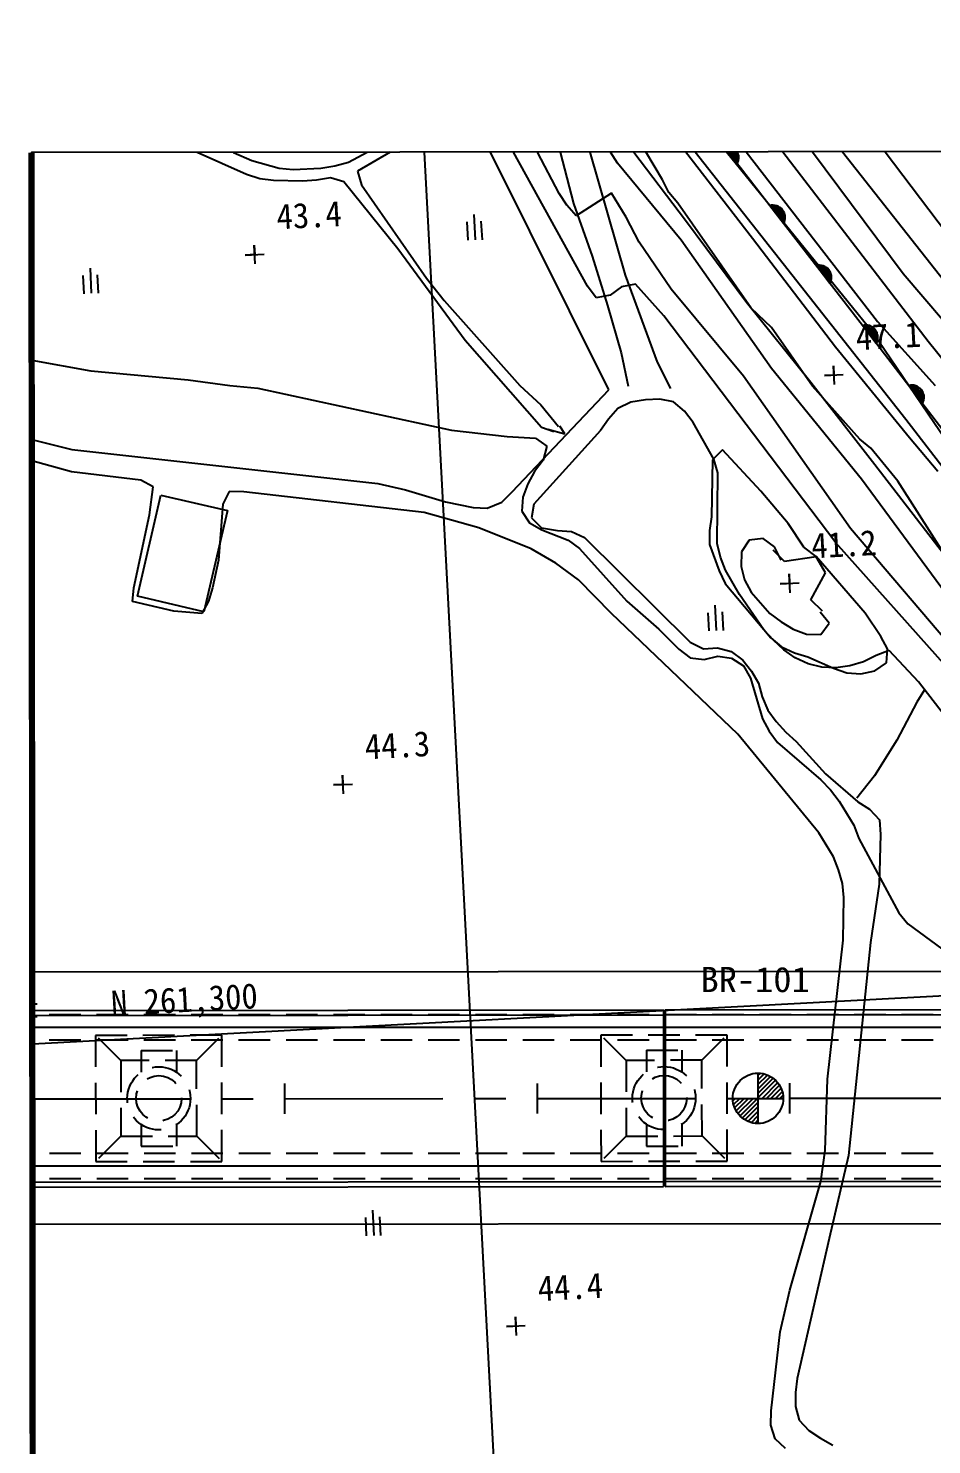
# Model space of a CAD drawing. Header units: millimetres. Extents: x 4198 to 4994, y 1103 to 1810.
# Drawn here: x 4282.4 to 4354, y 1451.3 to 1563.6 of the extents above; entities that cross this region are included whole.
import ezdxf
from ezdxf.enums import TextEntityAlignment as Align
from ezdxf.xclip import XClip

# ---------------------------------------------------------------- set-up
doc = ezdxf.new("R2010")
doc.units = ezdxf.units.MM
doc.header["$LTSCALE"] = 10
doc.header["$MEASUREMENT"] = 0
doc.header["$XCLIPFRAME"] = 2
for name, pattern in [('A-CENTR01', [2, 1.25, -0.25, 0.25, -0.25]), ('CENTER', [2, 1.25, -0.25, 0.25, -0.25]), ('DASHED2', [0.375, 0.25, -0.125]), ('HIDDEN', [0.375, 0.25, -0.125])]:
    doc.linetypes.add(name, pattern=pattern)
for name, color, linetype in [('TN-CABL', 4, 'Continuous'), ('TN-MACL', 6, 'A-CENTR01'), ('TZ-BASE', 253, 'Continuous'), ('TZ-CABL', 4, 'Continuous')]:
    doc.layers.add(name, color=color, linetype=linetype)
doc.layers.add('TX-PAPR', color=2, linetype='Continuous', plot=False)
doc.styles.add('GHS', font='GulimChe.ttf')
doc.styles.add('GUL', font='GulimChe.ttf')
doc.linetypes.add('ZIGZAG', pattern='A,0.0001,-0.2,[131,ltypeshp.shx,S=0.2,R=0,X=-0.2,Y=0],-0.4,[131,ltypeshp.shx,S=0.2,R=180,X=0.2,Y=0],-0.2', length=0.8001)

# ---------------------------------------------------------------- blocks, each defined once
blk = doc.blocks.new('JD-SDGGD6G')
at = {"layer": 'TZ-BASE'}
for p, q in [((27.5, 141.33), (46.09, -208.53)), ((33.88, 101.04, 45.99), (66.55, 60.8, 45.99)), ((45.51, 93.25, 43.99), (70.94, 60.05, 43.99)), ((44.8, 90.21, 44.99), (66.94, 61.6, 44.99)), ((58.13, 87.56, 40.99), (79.17, 59.64, 40.99)), ((56.05, 73.82, 46.07), (45.35, 87.48, 46.07)), ((41.72, 71.75, 44.99), (35.08, 84.6, 44.99)), ((43.98, 64.4, 43.99), (33.71, 83.01, 43.99)), ((16.96, 73.25, 43.99), (-0.07, 80.92, 43.99)), ((25.04, 74.24, 42.99), (33.45, 78.72, 42.99)), ((46.35, 74.16, 45.99), (43.35, 78.88, 45.99)), ((61.09, 78.98, 41.99), (72.93, 63.93, 41.99)), ((9.25, 77.95, 42.99), (17.39, 74.38, 42.99)), ((33.5, 78.05, 44.99), (25.76, 73.52, 44.99)), ((45.66, 56.19, 44.99), (35.28, 77.05, 44.99)), ((50.99, 76.94, 46.99), (69.19, 53.88, 46.99)), ((46.98, 65.28, 43.68), (43.93, 75.92, 43.68)), ((47.48, 75.24, 43.68), (51.74, 69.64, 43.68)), ((49.92, 72.85, 46.99), (48.19, 75.73, 46.99)), ((57.04, 68.2, 43.68), (51.1, 75.87, 43.68)), ((55.82, 74.11, 46.07), (54.71, 75.53, 46.07)), ((55.26, 75.52, 46.07), (55.19, 74.93, 46.07)), ((55.4, 75.47, 46.07), (55.32, 74.76, 46.07)), ((55.54, 75.38, 46.07), (55.45, 74.59, 46.07)), ((55.68, 75.26, 46.07), (55.58, 74.43, 46.07)), ((61.54, 75.4, 42.99), (68.96, 65.41, 42.99)), ((17.39, 74.38, 42.99), (19.55, 73.77, 42.99)), ((23.97, 73.94, 42.99), (25.04, 74.24, 42.99)), ((41.81, 75.06, 49), (42.87, 70.95, 49)), ((51.4, 68.06, 45.99), (46.35, 74.16, 45.99)), ((55.88, 74.94, 46.07), (55.1, 75.03, 46.07)), ((55.93, 74.78, 46.07), (55.23, 74.87, 46.07)), ((55.95, 74.63, 46.07), (55.36, 74.7, 46.07)), ((55.94, 74.48, 46.07), (55.5, 74.53, 46.07)), ((55.91, 74.33, 46.07), (55.63, 74.36, 46.07)), ((55.81, 75.09, 46.07), (55.71, 74.26, 46.07)), ((55.86, 74.19, 46.07), (55.76, 74.2, 46.07)), ((55.93, 74.8, 46.07), (55.85, 74.15, 46.07)), ((18.01, 72.92, 43.99), (16.96, 73.25, 43.99)), ((19.55, 73.77, 42.99), (20.65, 73.66, 42.99)), ((20.65, 73.66, 42.99), (22.86, 73.75, 42.99)), ((23.61, 72.99, 43.99), (22.5, 72.8, 43.99)), ((22.86, 73.75, 42.99), (23.97, 73.94, 42.99)), ((24.67, 72.67, 43.99), (23.61, 72.99, 43.99)), ((25.76, 73.52, 44.99), (26.06, 72.44, 44.99)), ((66, 60.96, 46.07), (56.05, 73.82, 46.07)), ((19.11, 72.78, 43.99), (18.01, 72.92, 43.99)), ((21.39, 72.72, 43.99), (19.11, 72.78, 43.99)), ((22.5, 72.8, 43.99), (21.39, 72.72, 43.99)), ((28.94, 67.36, 43.99), (24.67, 72.67, 43.99)), ((26.06, 72.44, 44.99), (31.23, 65.05, 44.99)), ((50.4, 71.84, 46.99), (49.92, 72.85, 46.99)), ((51.12, 70.98, 46.99), (50.4, 71.84, 46.99)), ((42.32, 70.82, 44.99), (41.72, 71.75, 44.99)), ((43.07, 69.99, 44.99), (42.32, 70.82, 44.99)), ((42.87, 70.95, 49), (44.34, 66.79, 49)), ((45.88, 71.79, 44.99), (43.07, 69.99, 44.99)), ((47.04, 69.88, 44.99), (45.88, 71.79, 44.99)), ((56.92, 62.68, 46.99), (51.12, 70.98, 46.99)), ((59.5, 69.37, 46.07), (58.4, 70.79, 46.07)), ((59.12, 70.7, 46.07), (58.41, 70.79, 46.07)), ((58.49, 70.81, 46.07), (58.47, 70.69, 46.07)), ((58.64, 70.82, 46.07), (58.6, 70.52, 46.07)), ((58.79, 70.81, 46.07), (58.73, 70.36, 46.07)), ((58.94, 70.78, 46.07), (58.86, 70.19, 46.07)), ((59.08, 70.72, 46.07), (58.99, 70.02, 46.07)), ((34.97, 70.09, 42.78), (35.08, 68.08, 42.78)), ((48.05, 67.9, 44.99), (47.04, 69.88, 44.99)), ((51.74, 69.64, 43.68), (56.57, 63.14, 43.68)), ((59.36, 70.52, 46.07), (58.52, 70.63, 46.07)), ((59.48, 70.35, 46.07), (58.65, 70.46, 46.07)), ((59.56, 70.19, 46.07), (58.78, 70.29, 46.07)), ((59.61, 70.04, 46.07), (58.91, 70.12, 46.07)), ((59.62, 69.88, 46.07), (59.04, 69.96, 46.07)), ((59.22, 70.64, 46.07), (59.12, 69.85, 46.07)), ((59.62, 69.73, 46.07), (59.17, 69.79, 46.07)), ((59.36, 70.52, 46.07), (59.25, 69.68, 46.07)), ((59.59, 69.58, 46.07), (59.3, 69.62, 46.07)), ((59.49, 70.35, 46.07), (59.38, 69.52, 46.07)), ((59.6, 70.06, 46.07), (59.52, 69.41, 46.07)), ((34.41, 69.5, 42.78), (34.49, 68.05, 42.78)), ((35.64, 68.09, 42.78), (35.56, 69.56, 42.78)), ((59.53, 69.44, 46.07), (59.43, 69.45, 46.07)), ((17.65, 66.18, 43.41), (17.57, 67.67, 43.41)), ((17.57, 67.67, 43.41), (17.61, 66.92, 43.41)), ((34.29, 60.11, 43.99), (28.94, 67.36, 43.99)), ((50.6, 64.18, 44.99), (48.05, 67.9, 44.99)), ((58.55, 57.89, 45.99), (51.4, 68.06, 45.99)), ((63.61, 59.59, 43.68), (57.04, 68.2, 43.68)), ((16.86, 66.88, 43.41), (18.36, 66.96, 43.41)), ((17.61, 66.92, 43.41), (16.86, 66.88, 43.41)), ((44.34, 66.79, 49), (45.56, 62.89, 49)), ((4.01, 65.26, 43.96), (4.09, 63.81, 43.96)), ((4.57, 65.85, 43.96), (4.67, 63.85, 43.96)), ((5.24, 63.85, 43.96), (5.16, 65.32, 43.96)), ((49.52, 58.4, 43.68), (46.98, 65.28, 43.68)), ((63.17, 64.62, 46.07), (62.07, 66.05, 46.07)), ((62.79, 65.96, 46.07), (62.08, 66.05, 46.07)), ((62.16, 66.07, 46.07), (62.14, 65.94, 46.07)), ((63.03, 65.78, 46.07), (62.19, 65.88, 46.07)), ((62.31, 66.08, 46.07), (62.27, 65.78, 46.07)), ((63.16, 65.61, 46.07), (62.32, 65.71, 46.07)), ((62.46, 66.07, 46.07), (62.4, 65.61, 46.07)), ((63.23, 65.45, 46.07), (62.45, 65.55, 46.07)), ((62.61, 66.04, 46.07), (62.53, 65.44, 46.07)), ((63.28, 65.29, 46.07), (62.58, 65.38, 46.07)), ((62.75, 65.98, 46.07), (62.66, 65.27, 46.07)), ((63.3, 65.14, 46.07), (62.71, 65.21, 46.07)), ((62.89, 65.89, 46.07), (62.79, 65.11, 46.07)), ((63.03, 65.77, 46.07), (62.92, 64.94, 46.07)), ((63.16, 65.6, 46.07), (63.05, 64.77, 46.07)), ((63.27, 65.31, 46.07), (63.19, 64.66, 46.07)), ((68.96, 65.41, 42.99), (74.12, 59.37, 42.99)), ((31.23, 65.05, 44.99), (32.61, 63.28, 44.99)), ((44.65, 63.5, 43.99), (43.98, 64.4, 43.99)), ((46.66, 64.37, 43.99), (45.76, 63.69, 43.99)), ((47.77, 64.56, 43.99), (46.66, 64.37, 43.99)), ((50.02, 62.07, 43.99), (47.77, 64.56, 43.99)), ((56.33, 57.29, 44.99), (50.6, 64.18, 44.99)), ((63.29, 64.99, 46.07), (62.84, 65.04, 46.07)), ((63.26, 64.84, 46.07), (62.97, 64.88, 46.07)), ((63.21, 64.69, 46.07), (63.1, 64.71, 46.07)), ((32.61, 63.28, 44.99), (38.61, 56.53, 44.99)), ((45.76, 63.69, 43.99), (44.65, 63.5, 43.99)), ((45.56, 62.89, 49), (46.63, 59.14, 49)), ((56.57, 63.14, 43.68), (61.65, 56.81, 43.68)), ((63.65, 44.06, 43.99), (50.02, 62.07, 43.99)), ((58.53, 61.13, 46.99), (56.92, 62.68, 46.99)), ((61.79, 56.48, 46.99), (58.53, 61.13, 46.99)), ((66.84, 59.87, 46.07), (65.74, 61.3, 46.07)), ((66.46, 61.21, 46.07), (65.75, 61.3, 46.07)), ((65.83, 61.32, 46.07), (65.82, 61.2, 46.07)), ((66.7, 61.03, 46.07), (65.86, 61.14, 46.07)), ((65.98, 61.33, 46.07), (65.95, 61.03, 46.07)), ((66.83, 60.86, 46.07), (65.99, 60.97, 46.07)), ((73.6, 51.07, 46.07), (66, 60.96, 46.07)), ((66.13, 61.32, 46.07), (66.07, 60.86, 46.07)), ((66.9, 60.7, 46.07), (66.12, 60.8, 46.07)), ((66.28, 61.29, 46.07), (66.2, 60.69, 46.07)), ((66.95, 60.54, 46.07), (66.25, 60.63, 46.07)), ((66.43, 61.23, 46.07), (66.33, 60.53, 46.07)), ((66.57, 61.14, 46.07), (66.46, 60.36, 46.07)), ((66.55, 60.8, 45.99), (72.84, 51.5, 45.99)), ((66.7, 61.03, 46.07), (66.59, 60.19, 46.07)), ((66.83, 60.85, 46.07), (66.72, 60.02, 46.07)), ((66.94, 61.6, 44.99), (71.51, 56.54, 44.99)), ((40.32, 53.21, 43.99), (34.29, 60.11, 43.99)), ((69.48, 52.4, 43.68), (63.61, 59.59, 43.68)), ((66.96, 60.39, 46.07), (66.38, 60.46, 46.07)), ((66.96, 60.24, 46.07), (66.51, 60.3, 46.07)), ((66.93, 60.09, 46.07), (66.64, 60.13, 46.07)), ((66.87, 59.95, 46.07), (66.77, 59.96, 46.07)), ((66.94, 60.56, 46.07), (66.86, 59.91, 46.07)), ((70.94, 60.05, 43.99), (74.46, 55.69, 43.99)), ((-0.05, 58.54, 43.99), (4.64, 57.69, 43.99)), ((46.63, 59.14, 49), (47.18, 56.48, 49)), ((50.56, 56.31, 43.68), (49.52, 58.4, 43.68)), ((4.64, 57.69, 43.99), (12.35, 57, 43.99)), ((64.79, 45.21, 44.99), (56.33, 57.29, 44.99)), ((65.67, 49.12, 45.99), (58.55, 57.89, 45.99)), ((62.74, 57.32, 47.07), (64.23, 57.4, 47.07)), ((63.49, 57.36, 47.07), (62.74, 57.32, 47.07)), ((63.53, 56.61, 47.07), (63.45, 58.1, 47.07)), ((63.45, 58.1, 47.07), (63.49, 57.36, 47.07)), ((12.35, 57, 43.99), (15.65, 56.54, 43.99)), ((15.65, 56.54, 43.99), (17.85, 56.33, 43.99)), ((17.85, 56.33, 43.99), (33.21, 53, 43.99)), ((38.01, 48.12, 44.99), (45.66, 56.19, 44.99)), ((38.61, 56.53, 44.99), (40.26, 55.01, 44.99)), ((61.65, 56.81, 43.68), (66.73, 50.27, 43.68)), ((65.54, 52.29, 46.99), (61.79, 56.48, 46.99)), ((70.49, 55.12, 46.07), (69.4, 56.54, 46.07)), ((70.12, 56.45, 46.07), (69.41, 56.55, 46.07)), ((69.49, 56.56, 46.07), (69.47, 56.44, 46.07)), ((70.36, 56.27, 46.07), (69.52, 56.38, 46.07)), ((69.64, 56.58, 46.07), (69.6, 56.27, 46.07)), ((70.48, 56.1, 46.07), (69.65, 56.21, 46.07)), ((69.79, 56.57, 46.07), (69.73, 56.11, 46.07)), ((69.94, 56.53, 46.07), (69.86, 55.94, 46.07)), ((70.08, 56.47, 46.07), (69.99, 55.77, 46.07)), ((70.22, 56.39, 46.07), (70.12, 55.6, 46.07)), ((70.36, 56.27, 46.07), (70.25, 55.43, 46.07)), ((40.26, 55.01, 44.99), (41.68, 53.28, 44.99)), ((47.4, 55.22, 44.99), (46.36, 54.73, 44.99)), ((48.55, 55.41, 44.99), (47.4, 55.22, 44.99)), ((49.69, 55.45, 44.99), (48.55, 55.41, 44.99)), ((50.79, 55.24, 44.99), (49.69, 55.45, 44.99)), ((51.65, 54.51, 44.99), (50.79, 55.24, 44.99)), ((70.56, 55.94, 46.07), (69.78, 56.04, 46.07)), ((70.6, 55.78, 46.07), (69.91, 55.88, 46.07)), ((70.62, 55.63, 46.07), (70.04, 55.71, 46.07)), ((70.61, 55.48, 46.07), (70.17, 55.54, 46.07)), ((70.58, 55.33, 46.07), (70.3, 55.37, 46.07)), ((70.49, 56.1, 46.07), (70.38, 55.27, 46.07)), ((70.53, 55.19, 46.07), (70.43, 55.2, 46.07)), ((70.6, 55.81, 46.07), (70.51, 55.16, 46.07)), ((46.36, 54.73, 44.99), (45.64, 53.87, 44.99)), ((52.33, 53.61, 44.99), (51.65, 54.51, 44.99)), ((69.19, 53.88, 46.99), (96.39, 18.35, 46.99)), ((33.21, 53, 43.99), (37.61, 52.51, 43.99)), ((44.99, 52.97, 44.99), (39.71, 47.15, 44.99)), ((41.29, 52.86, 43.99), (40.32, 53.21, 43.99)), ((40.83, 53.08, 45.21), (42.18, 52.72, 45.21)), ((42.18, 52.72, 45.21), (41.79, 53.31, 45.21)), ((45.64, 53.87, 44.99), (44.99, 52.97, 44.99)), ((53.98, 50.7, 44.99), (52.33, 53.61, 44.99)), ((-0.05, 52.25, 44.99), (3.14, 51.48, 44.99)), ((37.61, 52.51, 43.99), (39.86, 52.38, 43.99)), ((39.86, 52.38, 43.99), (40.76, 51.72, 43.99)), ((40.76, 51.72, 43.99), (40.47, 50.63, 43.99)), ((66.4, 51.57, 46.99), (65.54, 52.29, 46.99)), ((71.72, 49.73, 43.68), (69.48, 52.4, 43.68)), ((3.09, 49.71, 44.99), (-0.05, 50.58, 44.99)), ((3.14, 51.48, 44.99), (27.35, 48.78, 44.99)), ((40.47, 50.63, 43.99), (39.78, 49.73, 43.99)), ((53.86, 50.66, 42.99), (53.78, 46.14, 42.99)), ((54.66, 51.45, 42.99), (53.86, 50.66, 42.99)), ((54.28, 49.62, 44.99), (53.98, 50.7, 44.99)), ((57.7, 48.16, 42.99), (54.66, 51.45, 42.99)), ((68.54, 48.97, 46.99), (66.4, 51.57, 46.99)), ((8.59, 49.05, 44.99), (3.09, 49.71, 44.99)), ((39.78, 49.73, 43.99), (39.24, 48.75, 43.99)), ((54.23, 44.03, 44.99), (54.28, 49.62, 44.99)), ((66.73, 50.27, 43.68), (72.17, 43.24, 43.68)), ((9.57, 48.5, 44.99), (8.59, 49.05, 44.99)), ((9.29, 46.3, 44.99), (9.57, 48.5, 44.99)), ((27.35, 48.78, 44.99), (29.55, 48.28, 44.99)), ((29.55, 48.28, 44.99), (32.72, 47.31, 44.99)), ((39.24, 48.75, 43.99), (38.84, 47.69, 43.99)), ((75.71, 35.45, 45.99), (65.67, 49.12, 45.99)), ((72.77, 42.34, 46.99), (68.54, 48.97, 46.99)), ((8.32, 39.84, 45.98), (10.18, 47.85, 45.98)), ((10.18, 47.85, 45.98), (15.45, 46.63, 45.98)), ((15.6, 48.15, 44.99), (15.09, 47.14, 44.99)), ((16.74, 48.12, 44.99), (15.6, 48.15, 44.99)), ((31.04, 46.47, 44.99), (16.74, 48.12, 44.99)), ((32.72, 47.31, 44.99), (34.92, 46.88, 44.99)), ((36.02, 46.81, 44.99), (37.18, 47.3, 44.99)), ((37.18, 47.3, 44.99), (38.01, 48.12, 44.99)), ((38.84, 47.69, 43.99), (38.78, 46.59, 43.99)), ((39.71, 47.15, 44.99), (39.53, 46.05, 44.99)), ((59.87, 45.6, 42.99), (57.7, 48.16, 42.99)), ((8.03, 40.52, 44.99), (9.29, 46.3, 44.99)), ((15.45, 46.63, 45.98), (13.59, 38.61, 45.98)), ((15.09, 47.14, 44.99), (14.75, 42.69, 44.99)), ((35.35, 45.25, 44.99), (31.04, 46.47, 44.99)), ((34.92, 46.88, 44.99), (36.02, 46.81, 44.99)), ((38.78, 46.59, 43.99), (39.37, 45.65, 43.99)), ((39.53, 46.05, 44.99), (40.32, 45.26, 44.99)), ((53.78, 46.14, 42.99), (53.64, 45.04, 42.99)), ((39.5, 43.59, 44.99), (35.35, 45.25, 44.99)), ((39.37, 45.65, 43.99), (40.35, 45.11, 43.99)), ((40.32, 45.26, 44.99), (41.6, 45.04, 44.99)), ((40.35, 45.11, 43.99), (42.43, 44.28, 43.99)), ((41.6, 45.04, 44.99), (42.7, 44.97, 44.99)), ((42.7, 44.97, 44.99), (43.72, 44.5, 44.99)), ((53.64, 45.04, 42.99), (53.64, 43.93, 42.99)), ((61.11, 43.73, 42.99), (59.87, 45.6, 42.99)), ((74.31, 34.02, 44.99), (64.79, 45.21, 44.99)), ((42.43, 44.28, 43.99), (43.33, 43.63, 43.99)), ((43.72, 44.5, 44.99), (52.1, 36.21, 44.99)), ((53.64, 43.93, 42.99), (54.39, 41.85, 42.99)), ((54.5, 42.95, 44.99), (54.23, 44.03, 44.99)), ((56.78, 44.29, 41.99), (56.16, 43.35, 41.99)), ((57.89, 44.41, 41.99), (56.78, 44.29, 41.99)), ((58.79, 43.75, 41.99), (57.89, 44.41, 41.99)), ((72.58, 34.03, 43.99), (63.65, 44.06, 43.99)), ((14.75, 42.69, 44.99), (14.28, 40.5, 44.99)), ((41.46, 42.47, 44.99), (39.5, 43.59, 44.99)), ((43.33, 43.63, 43.99), (47.08, 39.44, 43.99)), ((54.91, 41.91, 44.99), (54.5, 42.95, 44.99)), ((56.16, 43.35, 41.99), (56.13, 42.21, 41.99)), ((59.57, 42.59, 42.23), (58.67, 43.5, 42.23)), ((59.31, 42.71, 41.99), (58.79, 43.75, 41.99)), ((62.08, 42.96, 42.23), (59.57, 42.59, 42.23)), ((62.08, 43, 42.99), (61.11, 43.73, 42.99)), ((65.97, 38.51, 42.99), (62.08, 43, 42.99)), ((62.82, 41.69, 42.23), (62.08, 42.96, 42.23)), ((43.26, 41.13, 44.99), (41.46, 42.47, 44.99)), ((54.39, 41.85, 42.99), (54.88, 40.85, 42.99)), ((56, 39.97, 44.99), (54.91, 41.91, 44.99)), ((56.13, 42.21, 41.99), (56.4, 41.13, 41.99)), ((60.01, 40.11, 41.16), (59.93, 41.61, 41.16)), ((59.93, 41.61, 41.16), (59.97, 40.86, 41.16)), ((61.65, 39.55, 42.23), (62.82, 41.69, 42.23)), ((699.47, 41.52), (0, 4.34)), ((7.92, 39.42, 44.99), (8.03, 40.52, 44.99)), ((14.28, 40.5, 44.99), (13.96, 39.44, 44.99)), ((45.87, 38.48, 44.99), (43.26, 41.13, 44.99)), ((54.88, 40.85, 42.99), (58.48, 36.55, 42.99)), ((56.4, 41.13, 41.99), (56.92, 40.16, 41.99)), ((59.22, 40.82, 41.16), (60.72, 40.9, 41.16)), ((59.97, 40.86, 41.16), (59.22, 40.82, 41.16)), ((11.21, 38.67, 44.99), (7.92, 39.42, 44.99)), ((13.59, 38.61, 45.98), (8.32, 39.84, 45.98)), ((13.96, 39.44, 44.99), (13.42, 38.46, 44.99)), ((47.08, 39.44, 43.99), (49.63, 37.24, 43.99)), ((57.94, 37.19, 44.99), (56, 39.97, 44.99)), ((56.92, 40.16, 41.99), (58.42, 38.47, 41.99)), ((62.58, 38.65, 42.23), (61.65, 39.55, 42.23)), ((13.42, 38.46, 44.99), (11.21, 38.67, 44.99)), ((55.87, 28.9, 44.99), (45.87, 38.48, 44.99)), ((53.5, 38.53, 43.42), (53.58, 37.09, 43.42)), ((54.06, 39.13, 43.42), (54.16, 37.12, 43.42)), ((54.73, 37.13, 43.42), (54.65, 38.6, 43.42)), ((58.42, 38.47, 41.99), (59.32, 37.82, 41.99)), ((63.11, 37.71, 41.99), (62.4, 38.58, 41.99)), ((67.2, 36.64, 42.99), (65.97, 38.51, 42.99)), ((49.63, 37.24, 43.99), (51.2, 35.65, 43.99)), ((58.69, 36.36, 44.99), (57.94, 37.19, 44.99)), ((59.32, 37.82, 41.99), (60.26, 37.24, 41.99)), ((60.26, 37.24, 41.99), (61.32, 36.84, 41.99)), ((62.46, 36.81, 41.99), (63.11, 37.71, 41.99)), ((52.1, 36.21, 44.99), (53.16, 35.67, 44.99)), ((58.48, 36.55, 42.99), (59.34, 35.83, 42.99)), ((59.52, 35.6, 44.99), (58.69, 36.36, 44.99)), ((61.32, 36.84, 41.99), (62.46, 36.81, 41.99)), ((67.73, 35.67, 42.99), (67.2, 36.64, 42.99)), ((51.2, 35.65, 43.99), (52.11, 34.96, 43.99)), ((52.11, 34.96, 43.99), (53.21, 34.82, 43.99)), ((53.16, 35.67, 44.99), (54.26, 35.75, 44.99)), ((53.21, 34.82, 43.99), (54.28, 35.08, 43.99)), ((54.26, 35.75, 44.99), (55.36, 35.46, 44.99)), ((54.28, 35.08, 43.99), (55.38, 34.94, 43.99)), ((55.36, 35.46, 44.99), (56.26, 34.77, 44.99)), ((55.38, 34.94, 43.99), (56.32, 34.33, 43.99)), ((59.34, 35.83, 42.99), (60.36, 35.36, 42.99)), ((60.42, 34.95, 44.99), (59.52, 35.6, 44.99)), ((60.36, 35.36, 42.99), (61.42, 35.03, 42.99)), ((61.44, 34.48, 44.99), (60.42, 34.95, 44.99)), ((61.42, 35.03, 42.99), (63.45, 34.13, 42.99)), ((66.83, 35.14, 44.99), (65.82, 34.65, 44.99)), ((67.87, 35.55, 44.99), (66.83, 35.14, 44.99)), ((67.66, 34.57, 42.99), (67.73, 35.67, 42.99)), ((70.19, 33.06, 44.99), (67.87, 35.55, 44.99)), ((56.26, 34.77, 44.99), (56.97, 33.91, 44.99)), ((56.32, 34.33, 43.99), (56.88, 33.36, 43.99)), ((56.97, 33.91, 44.99), (57.5, 32.94, 44.99)), ((62.54, 34.23, 44.99), (61.44, 34.48, 44.99)), ((63.64, 34.16, 44.99), (62.54, 34.23, 44.99)), ((63.45, 34.13, 42.99), (64.51, 33.77, 42.99)), ((64.75, 34.32, 44.99), (63.64, 34.16, 44.99)), ((64.51, 33.77, 42.99), (65.61, 33.7, 42.99)), ((65.82, 34.65, 44.99), (64.75, 34.32, 44.99)), ((65.61, 33.7, 42.99), (66.72, 33.93, 42.99)), ((66.72, 33.93, 42.99), (67.66, 34.57, 42.99)), ((56.88, 33.36, 43.99), (57.82, 30.13, 43.99)), ((57.5, 32.94, 44.99), (57.8, 31.86, 44.99)), ((72.25, 30.39, 44.99), (70.19, 33.06, 44.99)), ((57.8, 31.86, 44.99), (58.25, 30.82, 44.99)), ((70.04, 31.45, 42.99), (68.48, 28.44, 42.99)), ((70.66, 32.42, 42.99), (70.04, 31.45, 42.99)), ((58.25, 30.82, 44.99), (58.92, 29.91, 44.99)), ((57.82, 30.13, 43.99), (58.35, 29.16, 43.99)), ((58.92, 29.91, 44.99), (59.67, 29.08, 44.99)), ((62.28, 21.1, 44.99), (55.87, 28.9, 44.99)), ((58.35, 29.16, 43.99), (59.02, 28.26, 43.99)), ((59.02, 28.26, 43.99), (62.44, 25.29, 43.99)), ((59.67, 29.08, 44.99), (60.5, 28.33, 44.99)), ((60.5, 28.33, 44.99), (62.82, 25.76, 44.99)), ((68.48, 28.44, 42.99), (66.71, 25.61, 42.99)), ((23.85, 24.89, 44.33), (25.35, 24.96, 44.33)), ((24.6, 24.93, 44.33), (23.85, 24.89, 44.33)), ((24.64, 24.18, 44.33), (24.56, 25.67, 44.33)), ((24.56, 25.67, 44.33), (24.6, 24.93, 44.33)), ((62.44, 25.29, 43.99), (63.22, 24.5, 43.99)), ((62.82, 25.76, 44.99), (65.37, 23.55, 44.99)), ((66.71, 25.61, 42.99), (65.3, 23.85, 42.99)), ((63.22, 24.5, 43.99), (63.9, 23.59, 43.99)), ((63.9, 23.59, 43.99), (65.06, 21.69, 43.99)), ((65.37, 23.55, 44.99), (66.31, 22.98, 44.99)), ((66.31, 22.98, 44.99), (67.09, 22.11, 44.99)), ((65.06, 21.69, 43.99), (65.47, 20.64, 43.99)), ((67.09, 22.11, 44.99), (67.17, 20.97, 44.99)), ((63.44, 19.19, 44.99), (62.28, 21.1, 44.99)), ((65.47, 20.64, 43.99), (68.62, 14.74, 43.99)), ((67.17, 20.97, 44.99), (67.06, 17.03, 44.99)), ((63.86, 18.15, 44.99), (63.44, 19.19, 44.99)), ((64.16, 17.07, 44.99), (63.86, 18.15, 44.99)), ((64.27, 15.97, 44.99), (64.16, 17.07, 44.99)), ((67.06, 17.03, 44.99), (66.38, 12.41, 44.99)), ((64.22, 12.58, 44.99), (64.27, 15.97, 44.99)), ((68.62, 14.74, 43.99), (69.33, 13.88, 43.99)), ((69.33, 13.88, 43.99), (72.04, 11.89, 43.99)), ((62.99, 1.58, 44.99), (64.22, 12.58, 44.99)), ((66.38, 12.41, 44.99), (64.63, -4.47, 44.99)), ((-0.01, 10.07), (699.47, 10.72)), ((0.39, 7.52), (-0.01, 7.52)), ((-0.01, 7.02), (49.98, 7.07)), ((49.98, 7.07), (49.99, -6.93)), ((50.11, 7.07), (119.98, 7.13)), ((50.11, 7.07), (50.12, -6.93)), ((-0.01, 6.62), (49.98, 6.67)), ((0.39, 6.52), (-0.01, 6.52)), ((50.11, 6.67), (119.98, 6.73)), ((0, -1.2), (0, 1.2)), ((20, -1.18), (20, 1.22)), ((40, -1.16), (40, 1.24)), ((57.47, 2.05), (57.47, -1.95)), ((57.47, 1.85), (57.66, 2.04)), ((57.47, 1.5), (57.96, 1.99)), ((57.47, 1.14), (58.23, 1.9)), ((57.47, 0.79), (58.47, 1.79)), ((57.47, 0.43), (58.68, 1.64)), ((57.47, 0.08), (58.87, 1.48)), ((57.79, 0.05), (59.04, 1.3)), ((60, -1.14), (60, 1.26)), ((62.8, -4.08, 44.99), (62.99, 1.58, 44.99)), ((55.47, 0.05), (59.47, 0.05)), ((55.48, -0.14), (55.67, 0.05)), ((55.53, -0.44), (56.03, 0.05)), ((55.62, -0.71), (56.38, 0.05)), ((55.74, -0.95), (56.73, 0.05)), ((55.88, -1.16), (57.09, 0.05)), ((56.04, -1.35), (57.44, 0.05)), ((58.15, 0.05), (59.18, 1.09)), ((58.5, 0.05), (59.3, 0.85)), ((58.85, 0.05), (59.4, 0.59)), ((59.21, 0.05), (59.46, 0.3)), ((56.23, -1.52), (57.47, -0.27)), ((56.44, -1.66), (57.47, -0.63)), ((56.67, -1.78), (57.47, -0.98)), ((56.93, -1.88), (57.47, -1.33)), ((57.22, -1.93), (57.47, -1.69)), ((62.44, -6.54, 44.99), (62.8, -4.08, 44.99)), ((64.63, -4.47, 44.99), (63.12, -11.05, 44.99)), ((0.01, -6.58), (49.99, -6.53)), ((50.12, -6.53), (119.99, -6.47)), ((59.99, -15.16, 44.99), (62.44, -6.54, 44.99)), ((0.01, -6.98), (49.99, -6.93)), ((50.12, -6.93), (119.99, -6.87)), ((26.93, -8.8, 44.88), (27.04, -10.81, 44.88)), ((0.01, -9.93), (699.47, -9.28)), ((26.38, -9.4, 44.88), (26.45, -10.84, 44.88)), ((27.6, -10.81, 44.88), (27.53, -9.34, 44.88)), ((63.12, -11.05, 44.99), (60.57, -22.16, 44.99)), ((59.24, -18.45, 44.99), (59.99, -15.16, 44.99)), ((38.34, -18.75, 44.34), (38.26, -17.25, 44.34)), ((38.26, -17.25, 44.34), (38.3, -18, 44.34)), ((37.55, -18.04, 44.34), (39.04, -17.96, 44.34)), ((38.3, -18, 44.34), (37.55, -18.04, 44.34)), ((58.51, -24.72, 44.99), (59.24, -18.45, 44.99)), ((60.57, -22.16, 44.99), (60.43, -23.26, 44.99)), ((60.43, -23.26, 44.99), (60.43, -24.37, 44.99)), ((60.43, -24.37, 44.99), (60.74, -25.44, 44.99)), ((58.48, -25.86, 44.99), (58.51, -24.72, 44.99)), ((60.74, -25.44, 44.99), (61.49, -26.27, 44.99)), ((58.82, -26.94, 44.99), (58.48, -25.86, 44.99)), ((59.64, -27.69, 44.99), (58.82, -26.94, 44.99)), ((61.49, -26.27, 44.99), (62.43, -26.89, 44.99)), ((62.43, -26.89, 44.99), (63.4, -27.43, 44.99))]:
    blk.add_line(p, q, dxfattribs=at)
at = {"layer": 'TZ-BASE', "linetype": 'DASHED2'}
for p, q in [((15.01, 5.05), (5.01, 5.04)), ((5.01, 5.04), (5.02, -4.95)), ((7.01, 3.05), (5.01, 5.04)), ((13.01, 3.05), (15.01, 5.05)), ((15.02, -4.95), (15.01, 5.05)), ((55.03, 5.07), (45.03, 5.06)), ((45.03, 5.06), (45.04, -4.94)), ((47.03, 3.06), (45.03, 5.06)), ((53.03, 3.07), (55.03, 5.07)), ((55.04, -4.93), (55.03, 5.07)), ((8.61, 3.85), (11.41, 3.85)), ((8.61, 3.85), (8.61, 2.12)), ((11.41, 3.85), (11.41, 2.12)), ((48.63, 3.86), (51.43, 3.87)), ((48.63, 3.86), (48.63, 2.14)), ((51.43, 3.87), (51.43, 2.14)), ((13.01, 3.05), (7.01, 3.05)), ((7.01, 3.05), (7.02, -2.95)), ((13.02, -2.95), (13.01, 3.05)), ((53.03, 3.07), (47.03, 3.06)), ((47.03, 3.06), (47.04, -2.94)), ((53.04, -2.93), (53.03, 3.07)), ((8.62, -2.02), (8.62, -3.75)), ((11.42, -2.02), (11.42, -3.75)), ((48.63, -2.01), (48.64, -3.74)), ((51.43, -2), (51.44, -3.73)), ((7.02, -2.95), (5.02, -4.95)), ((7.02, -2.95), (13.02, -2.95)), ((13.02, -2.95), (15.02, -4.95)), ((47.04, -2.94), (45.04, -4.94)), ((47.04, -2.94), (53.04, -2.93)), ((53.04, -2.93), (55.04, -4.93)), ((8.62, -3.75), (11.42, -3.75)), ((48.64, -3.74), (51.44, -3.73)), ((5.02, -4.95), (15.02, -4.95)), ((45.04, -4.94), (55.04, -4.93))]:
    blk.add_line(p, q, dxfattribs=at)
at = {"layer": 'TZ-BASE', "linetype": 'CENTER'}
blk.add_lwpolyline([(0, 0), (101.2, 0.09), (301.2, 0.28), (501.2, 0.46), (700, 0.64)], dxfattribs=at)
at = {"layer": 'TZ-BASE', "linetype": 'DASHED2'}
for centre, radius in [((10.02, 0.05), 2.5), ((50.03, 0.07), 2.5), ((10.02, 0.05), 1.8), ((50.03, 0.07), 1.8)]:
    blk.add_circle(centre, radius, dxfattribs=at)
at = {"layer": 'TZ-BASE'}
blk.add_circle((57.47, 0.05), 2, dxfattribs=at)
for centre, start, end in [((54.97, 74.59, 46.07), 330.6987, 105.459), ((58.65, 69.85, 46.07), 330.3408, 105.1011), ((62.32, 65.1, 46.07), 330.3408, 105.1011), ((65.99, 60.36, 46.07), 330.168, 104.9283), ((69.65, 55.6, 46.07), 330.168, 104.9283)]:
    blk.add_arc(centre, 0.975, start, end, dxfattribs=at)
at = {"layer": 'TZ-BASE', "style": 'GUL'}
for s, p in [('43.4', (19.39, 68.91, 45.23)), ('47.1', (65.27, 59.34, 45.23)), ('41.2', (61.75, 42.84, 45.23)), ('44.3', (26.38, 26.91, 45.23)), ('44.4', (40.08, -16.02, 45.23))]:
    blk.add_text(s, height=2, rotation=3.042, dxfattribs=at).set_placement(p)
at = {"layer": 'TZ-BASE', "style": 'GUL', "width": 1.058489}
blk.add_text('BR-101', height=2, rotation=0.0012, dxfattribs=at).set_placement((52.92, 8.47), (61.57, 8.47), align=Align.FIT)
at = {"layer": 'TZ-BASE', "style": 'GHS'}
blk.add_text('N 261,300', height=2, rotation=3.042, dxfattribs=at).set_placement((17.9, 7.2), align=Align.RIGHT)

msp = doc.modelspace()

# ---------------------------------------------------------------- linework, layer by layer
at = {"layer": 'TN-CABL', "linetype": 'ZIGZAG', "ltscale": 0.5}
for points in [[(4462.57, 1484.39), (4282.74, 1484.39)], [(4462.58, 1473.39), (4282.75, 1473.39)]]:
    msp.add_lwpolyline(points, dxfattribs=at)
at = {"layer": 'TN-MACL', "const_width": 0.5}
msp.add_lwpolyline([(4282.67, 1553.72), (4282.81, 1403.72)], dxfattribs=at)
at = {"layer": 'TX-PAPR'}
msp.add_lwpolyline([(4982.67, 1554.36), (4282.67, 1553.72), (4282.81, 1403.72), (4982.81, 1404.36)], close=True, dxfattribs=at)
at = {"layer": 'TZ-CABL', "linetype": 'HIDDEN'}
for points in [[(4462.83, 1485.39), (4282.74, 1485.39)], [(4462.57, 1484.39), (4282.74, 1484.39)], [(4462.83, 1483.39), (4282.74, 1483.39)], [(4462.84, 1474.39), (4282.75, 1474.39)], [(4462.58, 1473.39), (4282.75, 1473.39)], [(4462.84, 1472.39), (4282.75, 1472.39)]]:
    msp.add_lwpolyline(points, dxfattribs=at)

# ---------------------------------------------------------------- block references
at = {"layer": 'TZ-BASE'}
ref = msp.add_blockref('JD-SDGGD6G', (4282.74, 1478.72), dxfattribs=at)
XClip(ref).set_block_clipping_path([(699.9307819956, 75.6432443597), (-0.0689224287, 74.9999683641), (0.0689224287, -74.9999683641), (700.0686268546, -74.356692303)])

doc.saveas('drawing.dxf')
